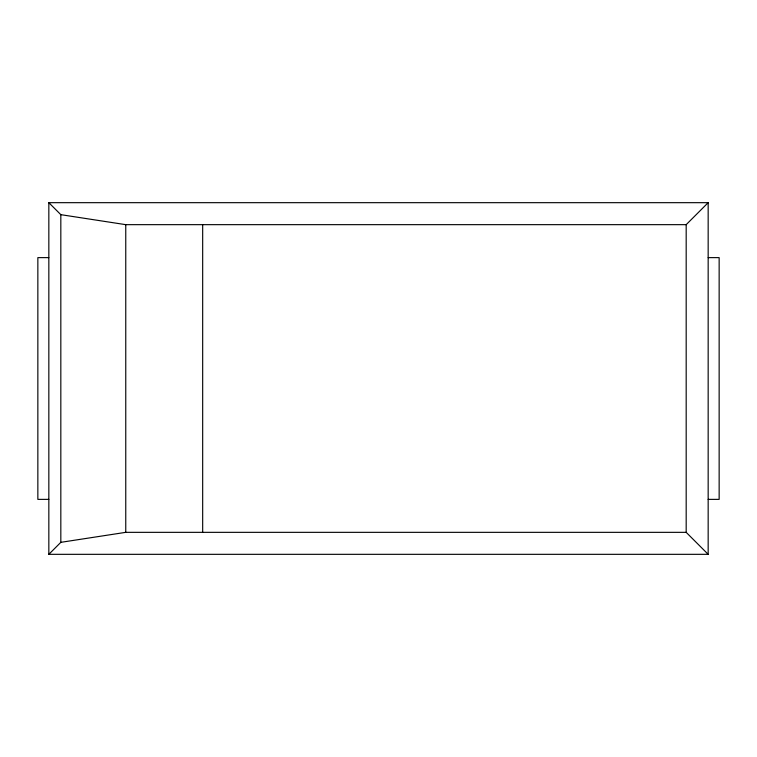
<?xml version="1.0" encoding="UTF-8"?>
<svg xmlns="http://www.w3.org/2000/svg" width="757" height="757" viewBox="0 0 757 757"><rect width="100%" height="100%" fill="white"/><g stroke="black" fill="none" stroke-linecap="round" stroke-linejoin="round"><path stroke-width="1.14" d="M48.836 554.323L60.825 542.334L125.757 532.341L686.183 532.341L708.164 554.323L708.164 202.677L48.836 202.677L48.836 554.323L708.164 554.323M48.836 202.677L60.825 214.666L125.757 224.659L686.183 224.659L708.164 202.677M48.836 257.626L37.85 257.626L37.85 499.374L48.836 499.374M708.164 257.626L719.15 257.626L719.15 499.374L708.164 499.374M686.183 224.659L686.183 532.341M202.677 224.659L202.677 532.341M125.757 224.659L125.757 532.341M60.825 214.666L60.825 542.334"/></g></svg>
